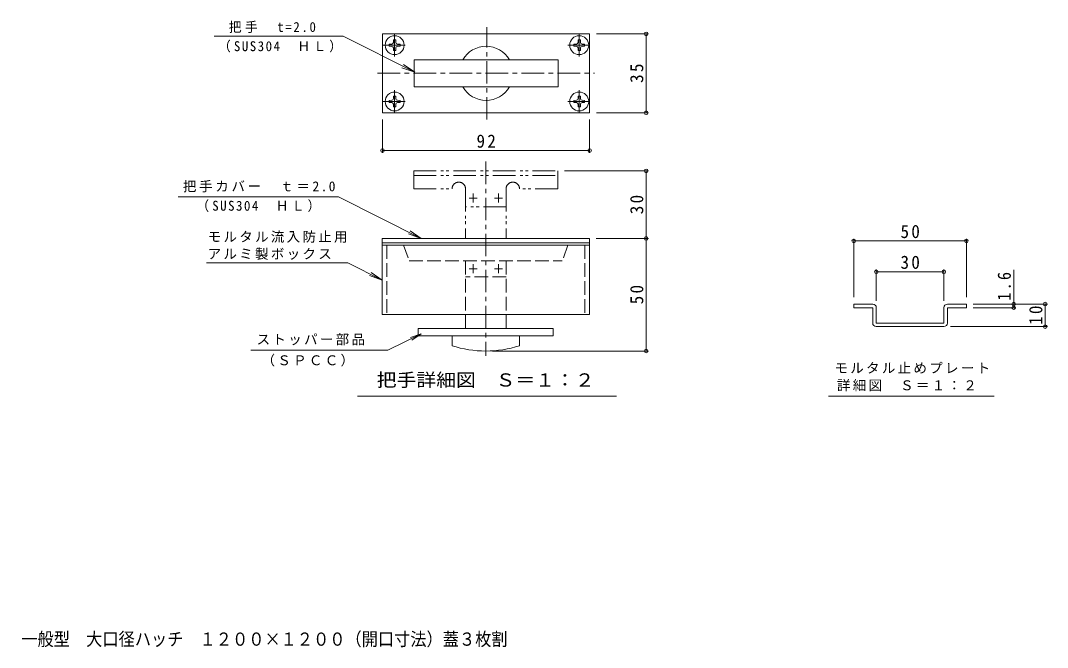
# Model space of a CAD drawing. Units: millimetres on the paper, enlarged 10 times, with parts at other scales. Extents: x -2105 to 2457, y -1919 to 1532.
# Drawn here: x 176 to 2457, y -1919 to -527 of the extents above; entities that cross this region are included whole.
import ezdxf
from ezdxf.enums import TextEntityAlignment as Align

# ---------------------------------------------------------------- set-up
doc = ezdxf.new("R2010")
doc.units = ezdxf.units.MM
doc.header["$LTSCALE"] = 10
doc.header["$PDMODE"] = 32
doc.header["$PDSIZE"] = 8
for name, pattern in [('CHAIN1', [8, 5, -1, 1, -1]), ('DASHED3', [4, 3, -1]), ('DOUBLE_CHAIN1', [8.8, 5, -1, 0.6, -0.6, 0.6, -1])]:
    doc.linetypes.add(name, pattern=pattern)
for name, color, linetype, lineweight in [('D-0_通り芯', 7, 'Continuous', 9), ('D-1_ピット', 2, 'Continuous', 9), ('D-2_蓋', 3, 'Continuous', 9), ('D-4_寸法', 7, 'Continuous', 9), ('D-5_仕様文', 7, 'Continuous', 9), ('F-5_F-5ﾚｲﾔ', 7, 'Continuous', 9)]:
    doc.layers.add(name, color=color, linetype=linetype, lineweight=lineweight)
doc.styles.add('ＭＳ ゴシック', font='')
doc.styles.get('ＭＳ ゴシック').set_extended_font_data('MS Gothic')

msp = doc.modelspace()

# ---------------------------------------------------------------- linework, layer by layer
at = {"layer": 'D-0_通り芯'}
for p, q in [((2068.33, -1156.57), (2026.33, -1156.57)), ((2026.33, -1164.57), (2026.33, -1156.57)), ((2234.33, -1156.57), (2276.33, -1156.57)), ((2276.33, -1156.57), (2276.33, -1164.57)), ((2026.33, -1164.57), (2068.33, -1164.57)), ((2068.33, -1164.57), (2068.33, -1198.57)), ((2076.33, -1164.57), (2076.33, -1198.57)), ((2226.33, -1164.57), (2226.33, -1198.57)), ((2234.33, -1164.57), (2276.33, -1164.57)), ((2234.33, -1164.57), (2234.33, -1198.57)), ((2226.33, -1198.57), (2076.33, -1198.57)), ((2226.33, -1206.57), (2076.33, -1206.57))]:
    msp.add_line(p, q, dxfattribs=at)
for centre, start, end in [((2068.33, -1164.57), 0, 90), ((2234.33, -1164.57), 90, 180), ((2076.33, -1198.57), 180, 270), ((2226.33, -1198.57), 270, 0)]:
    msp.add_arc(centre, 8, start, end, dxfattribs=at)
at = {"layer": 'D-1_ピット'}
for p, q in [((1003.97, -569.77), (1003.87, -575.52)), ((1003.97, -569.77), (1008.95, -569.77)), ((1008.95, -569.77), (1009.05, -575.52)), ((1413.97, -569.77), (1413.87, -575.52)), ((1418.95, -569.77), (1413.97, -569.77)), ((1418.95, -569.77), (1419.06, -575.52)), ((994.46, -579.28), (1000.22, -579.18)), ((1000.22, -579.18), (1002.71, -578.02)), ((1000.22, -584.36), (1002.71, -585.53)), ((1003.87, -575.52), (1002.71, -578.02)), ((1003.87, -588.02), (1002.71, -585.53)), ((1003.97, -593.77), (1003.87, -588.02)), ((1008.95, -593.77), (1009.05, -588.02)), ((1009.05, -575.52), (1010.22, -578.02)), ((1009.05, -588.02), (1010.22, -585.53)), ((1012.71, -579.18), (1010.22, -578.02)), ((1012.71, -584.36), (1010.22, -585.53)), ((1018.46, -579.28), (1012.71, -579.18)), ((1018.46, -584.26), (1012.71, -584.36)), ((1018.46, -579.28), (1018.46, -584.26)), ((1404.46, -579.28), (1410.22, -579.18)), ((1404.46, -579.28), (1404.46, -584.26)), ((1404.46, -584.26), (1410.22, -584.36)), ((1410.22, -579.18), (1412.71, -578.02)), ((1410.22, -584.36), (1412.71, -585.53)), ((1413.87, -575.52), (1412.71, -578.02)), ((1413.87, -588.02), (1412.71, -585.53)), ((1413.97, -593.77), (1413.87, -588.02)), ((1418.95, -593.77), (1419.06, -588.02)), ((1419.06, -575.52), (1420.22, -578.02)), ((1419.06, -588.02), (1420.22, -585.53)), ((1422.71, -579.18), (1420.22, -578.02)), ((1422.71, -584.36), (1420.22, -585.53)), ((1428.46, -579.28), (1422.71, -579.18)), ((1003.97, -593.77), (1008.95, -593.77)), ((1418.95, -593.77), (1413.97, -593.77)), ((1000.22, -704.18), (1002.71, -703.02)), ((1003.87, -700.52), (1002.71, -703.02)), ((1003.97, -694.77), (1003.87, -700.52)), ((1003.97, -694.77), (1008.95, -694.77)), ((1008.95, -694.77), (1009.05, -700.52)), ((1009.05, -700.52), (1010.22, -703.02)), ((1012.71, -704.18), (1010.22, -703.02)), ((1018.46, -704.28), (1012.71, -704.18)), ((1018.46, -709.26), (1018.46, -704.28)), ((1404.46, -704.28), (1410.22, -704.18)), ((1404.46, -709.26), (1404.46, -704.28)), ((1410.22, -704.18), (1412.71, -703.02)), ((1413.87, -700.52), (1412.71, -703.02)), ((1413.97, -694.77), (1413.87, -700.52)), ((1418.95, -694.77), (1413.97, -694.77)), ((1418.95, -694.77), (1419.06, -700.52)), ((1419.06, -700.52), (1420.22, -703.02)), ((1422.71, -704.18), (1420.22, -703.02)), ((994.46, -709.26), (1000.22, -709.36)), ((1000.22, -709.36), (1002.71, -710.52)), ((1003.87, -713.02), (1002.71, -710.52)), ((1003.97, -718.77), (1003.87, -713.02)), ((1003.97, -718.77), (1008.95, -718.77)), ((1008.95, -718.77), (1009.05, -713.02)), ((1009.05, -713.02), (1010.22, -710.52)), ((1012.71, -709.36), (1010.22, -710.52)), ((1018.46, -709.26), (1012.71, -709.36)), ((1404.46, -709.26), (1410.22, -709.36)), ((1410.22, -709.36), (1412.71, -710.52)), ((1413.87, -713.02), (1412.71, -710.52)), ((1413.97, -718.77), (1413.87, -713.02)), ((1418.95, -718.77), (1413.97, -718.77)), ((1418.95, -718.77), (1419.06, -713.02)), ((1419.06, -713.02), (1420.22, -710.52)), ((1422.71, -709.36), (1420.22, -710.52)), ((1428.46, -709.26), (1422.71, -709.36))]:
    msp.add_line(p, q, dxfattribs=at)
at = {"layer": 'D-1_ピット', "linetype": 'CHAIN1'}
for p, q in [((1006.46, -556.77), (1006.46, -606.77)), ((1416.46, -556.77), (1416.46, -606.77)), ((979.57, -581.77), (1031.46, -581.77)), ((1439.57, -581.77), (1391.46, -581.77)), ((1006.46, -731.77), (1006.46, -681.77)), ((1416.46, -731.77), (1416.46, -681.77)), ((979.57, -706.77), (1031.46, -706.77)), ((1439.57, -706.77), (1391.46, -706.77))]:
    msp.add_line(p, q, dxfattribs=at)
at = {"layer": 'D-1_ピット'}
for points in [[(994.46, -579.28), (994.46, -584.26), (1000.22, -584.36)], [(1428.46, -579.28), (1428.46, -584.26), (1422.71, -584.36)], [(994.46, -709.26), (994.46, -704.28), (1000.22, -704.18)], [(1428.46, -709.26), (1428.46, -704.28), (1422.71, -704.18)]]:
    msp.add_lwpolyline(points, dxfattribs=at)
for centre in [(1006.46, -581.77), (1416.46, -581.77), (1006.46, -706.77), (1416.46, -706.77)]:
    msp.add_circle(centre, 21, dxfattribs=at)
at = {"layer": 'D-2_蓋', "linetype": 'CHAIN1'}
for p, q in [((1211.46, -746.99), (1211.46, -541.63)), ((968.43, -644.27), (1450.23, -644.27)), ((1208.94, -840.39), (1208.94, -1271.7))]:
    msp.add_line(p, q, dxfattribs=at)
at = {"layer": 'D-2_蓋'}
for p, q in [((979.57, -556.77), (979.57, -731.77)), ((978.94, -1010.82), (978.94, -1179.82)), ((1438.94, -1010.82), (978.94, -1010.82)), ((978.94, -1020.82), (1438.94, -1020.82)), ((978.94, -1025.82), (1438.94, -1025.82)), ((1438.94, -1010.82), (1438.94, -1179.82)), ((1180.63, -1067.84), (1180.63, -1087.94)), ((1237.24, -1067.84), (1237.24, -1087.94)), ((1172.13, -1078.66), (1189.91, -1078.66)), ((1245.74, -1078.66), (1227.96, -1078.66)), ((1438.94, -1179.82), (978.94, -1179.82)), ((1163.94, -1179.82), (1163.94, -1210.82)), ((1253.94, -1179.82), (1253.94, -1210.82)), ((1358.94, -1210.82), (1058.94, -1210.82)), ((1058.94, -1210.82), (1058.94, -1226.82)), ((1358.94, -1226.82), (1058.94, -1226.82)), ((1133.94, -1226.82), (1133.94, -1248.98)), ((1283.94, -1226.82), (1283.94, -1248.98)), ((1358.94, -1210.82), (1358.94, -1226.82))]:
    msp.add_line(p, q, dxfattribs=at)
at = {"layer": 'D-2_蓋', "linetype": 'DOUBLE_CHAIN1'}
for p, q in [((1048.94, -860.82), (1048.94, -900.82)), ((1048.94, -860.82), (1368.94, -860.82)), ((1368.94, -860.82), (1368.94, -900.82)), ((1048.94, -870.82), (1368.94, -870.82)), ((1048.93, -900.82), (1133.94, -900.82)), ((1163.94, -900.82), (1163.94, -1010.82)), ((1180.63, -910.97), (1180.63, -931.07)), ((1237.24, -910.97), (1237.24, -931.07)), ((1253.94, -900.82), (1253.94, -1010.82)), ((1368.94, -900.82), (1283.94, -900.82)), ((1172.13, -921.79), (1189.91, -921.79)), ((1245.74, -921.79), (1227.96, -921.79)), ((1253.94, -940.82), (1163.94, -940.82))]:
    msp.add_line(p, q, dxfattribs=at)
at = {"layer": 'D-2_蓋', "linetype": 'DASHED3'}
for p, q in [((988.94, -1025.82), (988.94, -1179.82)), ((1391.44, -1025.82), (1378.94, -1060.82)), ((1428.94, -1025.82), (1428.94, -1179.82)), ((1163.94, -1060.82), (1163.94, -1179.82)), ((1253.94, -1060.82), (1253.94, -1179.82)), ((1253.94, -1095.82), (1163.94, -1095.82))]:
    msp.add_line(p, q, dxfattribs=at)
at = {"layer": 'D-2_蓋'}
msp.add_lwpolyline([(979.57, -731.77), (1439.57, -731.77), (1439.57, -556.77), (979.57, -556.77)], dxfattribs=at)
msp.add_lwpolyline([(1049.57, -614.27), (1049.57, -674.27), (1369.57, -674.27), (1369.57, -614.27)], close=True, dxfattribs=at)
at = {"layer": 'D-2_蓋', "linetype": 'DASHED3'}
msp.add_lwpolyline([(1026.44, -1025.82), (1038.94, -1060.82), (1378.94, -1060.82)], dxfattribs=at)
at = {"layer": 'D-2_蓋'}
for centre, radius, start, end in [((1209.57, -644.27), 60, 30.00005, 150.00002), ((1209.57, -644.27), 60, 209.99995, 330.00003), ((1208.94, -1017.26), 243.55, 252.06483, 287.93506)]:
    msp.add_arc(centre, radius, start, end, dxfattribs=at)
at = {"layer": 'D-2_蓋', "linetype": 'DOUBLE_CHAIN1'}
for centre, start, end in [((1148.94, -900.82), 0, 180.00002), ((1268.94, -900.82), 359.99997, 180.00053)]:
    msp.add_arc(centre, 15, start, end, dxfattribs=at)
at = {"layer": 'D-4_寸法'}
for p, q in [((1454.57, -556.77), (1570.21, -556.77)), ((1565.21, -556.77), (1565.21, -731.77)), ((979.57, -746.77), (979.57, -820.83)), ((1439.57, -746.77), (1439.57, -820.83)), ((1454.57, -731.77), (1570.21, -731.77)), ((979.57, -815.83), (1439.57, -815.83)), ((1383.94, -860.82), (1570.21, -860.82)), ((1565.21, -860.82), (1565.21, -1010.82)), ((1453.94, -1010.82), (1570.21, -1010.82)), ((1565.21, -1010.82), (1565.21, -1260.82)), ((2026.33, -1141.57), (2026.33, -1011.44)), ((2026.33, -1016.44), (2276.33, -1016.44)), ((2276.33, -1141.57), (2276.33, -1011.44)), ((2076.33, -1149.57), (2076.33, -1079.75)), ((2076.33, -1084.75), (2226.33, -1084.75)), ((2226.33, -1149.57), (2226.33, -1079.75)), ((2381.51, -1164.57), (2381.51, -1080.36)), ((2291.33, -1156.57), (2456.51, -1156.57)), ((2451.51, -1206.57), (2451.51, -1156.57)), ((2291.33, -1164.57), (2386.51, -1164.57)), ((2241.33, -1206.57), (2456.51, -1206.57)), ((1223.94, -1260.82), (1570.21, -1260.82)), ((1499.23, -1361.01), (924.23, -1361.01))]:
    msp.add_line(p, q, dxfattribs=at)
for p in [(1565.21, -556.77), (1565.21, -731.77), (979.57, -815.83), (1439.57, -815.83), (1565.21, -860.82), (1565.21, -1010.82), (2026.33, -1016.44), (2276.33, -1016.44), (2076.33, -1084.75), (2226.33, -1084.75), (2381.51, -1156.57), (2381.51, -1164.57), (2451.51, -1156.57), (2451.51, -1206.57), (1565.21, -1260.82)]:
    msp.add_point(p, dxfattribs=at)
at = {"layer": 'D-5_仕様文'}
for p, q in [((1051.07, -641.76), (1026.27, -624.89)), ((1065.64, -1010.82), (1040.84, -993.94)), ((588.37, -1065), (902.78, -1065)), ((902.78, -1065), (978.94, -1103.35)), ((978.94, -1103.35), (950.61, -1093.47)), ((978.94, -1103.35), (954.13, -1086.47)), ((1065.7, -1222.85), (1041.94, -1230.64)), ((686.82, -1258.58), (991.28, -1258.58)), ((1970.22, -1361.01), (2338.24, -1361.01))]:
    msp.add_line(p, q, dxfattribs=at)
for points in [[(605.94, -561.56), (891.8, -561.56), (1051.07, -641.76), (1022.75, -631.88)], [(525.32, -918.22), (881.75, -918.22), (1065.64, -1010.82), (1037.31, -1000.94)], [(991.28, -1258.58), (1065.7, -1222.85), (1044.76, -1236.52)]]:
    msp.add_lwpolyline(points, dxfattribs=at)

# ---------------------------------------------------------------- texts
at = {"layer": 'D-4_寸法', "color": 2, "style": 'ＭＳ ゴシック', "width": 1.1}
msp.add_text('把手詳細図\u3000Ｓ＝１：２', height=29.33, dxfattribs=at).set_placement((966.73, -1348.51), align=Align.BOTTOM_LEFT)
at = {"layer": 'D-4_寸法', "color": 2, "char_height": 29.33, "attachment_point": 7, "rotation": 90, "style": 'ＭＳ ゴシック'}
for s, insert in [('\\T1.27;\\W0.95;35', (1559.21, -665.52)), ('\\T1.27;\\W0.95;30', (1559.21, -957.07)), ('\\T1.27;\\W0.9;1.6', (2375.51, -1148.88)), ('\\T1.27;\\W0.95;50', (1559.21, -1157.07)), ('\\T1.27;\\W0.95;10', (2445.51, -1202.82))]:
    msp.add_mtext(s, dxfattribs=dict(at, insert=insert))
at = {"layer": 'D-4_寸法', "color": 2, "char_height": 29.33, "attachment_point": 7, "style": 'ＭＳ ゴシック'}
for s, insert in [('\\T1.27;\\W0.95;92', (1188.32, -809.83)), ('\\T1.27;\\W0.95;50', (2130.08, -1010.44)), ('\\T1.27;\\W0.95;30', (2130.08, -1078.75))]:
    msp.add_mtext(s, dxfattribs=dict(at, insert=insert))
at = {"layer": 'D-5_仕様文', "char_height": 21.99, "attachment_point": 7, "style": 'ＭＳ ゴシック'}
for s, insert in [('\\T1.26;\\W0.95;把手\u3000t=2.0', (638.06, -554.7)), ('\\T1.24;\\W0.95;（SUS304\u3000ＨＬ）', (614.16, -597.9)), ('\\T1.2;把手カバー\u3000ｔ＝2.0', (536.15, -908.45)), ('\\T1.24;\\W0.95;（SUS304\u3000ＨＬ）', (566.04, -952.14)), ('\\T1.17;モルタル流入防止用', (591.16, -1020.55)), ('\\T1.17;アルミ製ボックス', (591.16, -1058.45)), ('\\T1.17;ストッパー部品', (699.99, -1248.31)), ('\\T1.17;（ＳＰＣＣ）', (710.83, -1295.19)), ('\\T1.17;モルタル止めプレート', (1983.37, -1310.8)), ('\\T1.17;詳細図\u3000Ｓ＝１：２', (1988.88, -1350.2))]:
    msp.add_mtext(s, dxfattribs=dict(at, insert=insert))
at = {"layer": 'F-5_F-5ﾚｲﾔ', "color": 2, "style": 'ＭＳ ゴシック', "width": 0.9}
msp.add_text('スチール製\u3000ステンレス目地\u3000一般型\u3000大口径ハッチ\u3000１２００×１２００（開口寸法）蓋３枚割', height=29.33, dxfattribs=at).set_placement((-326.81, -1923.81), align=Align.BOTTOM_LEFT)

doc.saveas('drawing.dxf')
